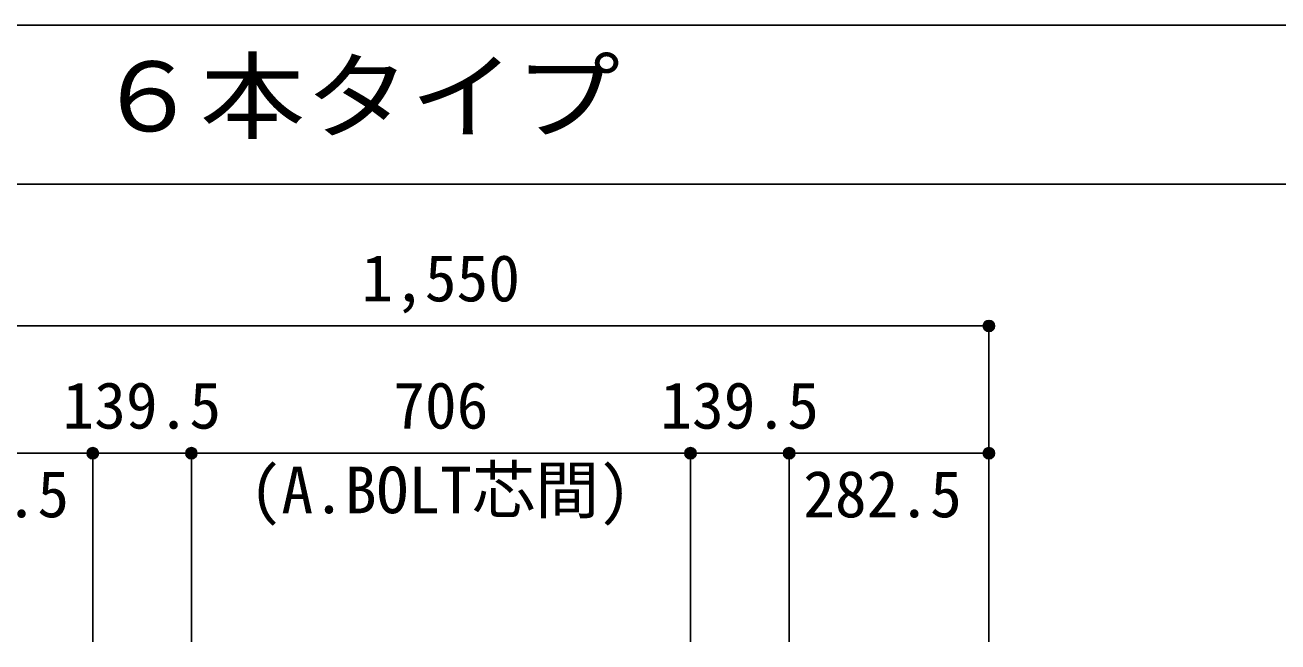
# Model space of a CAD drawing. Units: millimetres at full size, sheet at 1:30. Extents: x -5973 to 5954, y -4195 to 4201.
# Drawn here: x -36 to 1736, y 3328 to 4201 of the extents above; entities that cross this region are included whole.
import ezdxf
from ezdxf.enums import TextEntityAlignment as Align

# ---------------------------------------------------------------- set-up
doc = ezdxf.new("R2010")
doc.units = ezdxf.units.MM
doc.header["$LTSCALE"] = 30
doc.header["$PDMODE"] = 32
doc.header["$PDSIZE"] = 15
for name, color, linetype in [('0-7_文字', 4, 'Continuous'), ('0-D_寸法', 4, 'Continuous'), ('6-7_文字', 7, 'Continuous'), ('F-0_枠', 6, 'Continuous')]:
    doc.layers.add(name, color=color, linetype=linetype)
doc.styles.add('ＭＳ ゴシック', font='')
doc.styles.get('ＭＳ ゴシック').set_extended_font_data('MS Gothic')

msp = doc.modelspace()

# ---------------------------------------------------------------- linework, layer by layer
at = {"layer": '0-D_寸法'}
for p, q in [((-222.56, 3775.34), (1327.44, 3775.34)), ((1327.44, 3775.34), (1327.44, 3595.34)), ((-222.56, 3595.34), (59.95, 3595.34)), ((59.95, 3595.34), (59.95, 3328.3)), ((59.95, 3595.34), (199.45, 3595.34)), ((199.45, 3595.34), (199.45, 3328.3)), ((199.45, 3595.34), (905.42, 3595.34)), ((905.42, 3595.34), (905.42, 3328.3)), ((905.42, 3595.34), (1044.92, 3595.34)), ((1044.92, 3595.34), (1044.92, 3328.3)), ((1044.92, 3595.34), (1327.44, 3595.34)), ((1327.44, 3595.34), (1327.44, 3328.3))]:
    msp.add_line(p, q, dxfattribs=at)
for centre, radius in [((1327.44, 3775.34), 8), ((1327.44, 3775.34), 7.2), ((1327.44, 3775.34), 6.4), ((1327.44, 3775.34), 5.6), ((1327.44, 3775.34), 4.8), ((1327.44, 3775.34), 4), ((1327.44, 3775.34), 3.2), ((1327.44, 3775.34), 2.4), ((1327.44, 3775.34), 1.6), ((1327.44, 3775.34), 0.8), ((59.95, 3595.34), 8), ((59.95, 3595.34), 7.2), ((59.95, 3595.34), 6.4), ((59.95, 3595.34), 5.6), ((59.95, 3595.34), 4.8), ((59.95, 3595.34), 4), ((59.95, 3595.34), 3.2), ((59.95, 3595.34), 2.4), ((199.45, 3595.34), 8), ((199.45, 3595.34), 7.2), ((199.45, 3595.34), 6.4), ((199.45, 3595.34), 5.6), ((199.45, 3595.34), 4.8), ((199.45, 3595.34), 4), ((199.45, 3595.34), 3.2), ((199.45, 3595.34), 2.4), ((905.42, 3595.34), 8), ((905.42, 3595.34), 7.2), ((905.42, 3595.34), 6.4), ((905.42, 3595.34), 5.6), ((905.42, 3595.34), 4.8), ((905.42, 3595.34), 4), ((905.42, 3595.34), 3.2), ((905.42, 3595.34), 2.4), ((1044.92, 3595.34), 8), ((1044.92, 3595.34), 7.2), ((1044.92, 3595.34), 6.4), ((1044.92, 3595.34), 5.6), ((1044.92, 3595.34), 4.8), ((1044.92, 3595.34), 4), ((1044.92, 3595.34), 3.2), ((1044.92, 3595.34), 2.4), ((1327.44, 3595.34), 8), ((1327.44, 3595.34), 7.2), ((1327.44, 3595.34), 6.4), ((1327.44, 3595.34), 5.6), ((1327.44, 3595.34), 4.8), ((1327.44, 3595.34), 4), ((1327.44, 3595.34), 3.2), ((1327.44, 3595.34), 2.4), ((59.95, 3595.34), 1.6), ((59.95, 3595.34), 0.8), ((199.45, 3595.34), 1.6), ((199.45, 3595.34), 0.8), ((905.42, 3595.34), 1.6), ((905.42, 3595.34), 0.8), ((1044.92, 3595.34), 1.6), ((1044.92, 3595.34), 0.8), ((1327.44, 3595.34), 1.6), ((1327.44, 3595.34), 0.8)]:
    msp.add_circle(centre, radius, dxfattribs=at)
at = {"layer": '0-D_寸法', "color": 7}
for p in [(1327.44, 3775.34), (59.95, 3595.34), (59.95, 3595.34), (199.45, 3595.34), (199.45, 3595.34), (905.42, 3595.34), (905.42, 3595.34), (1044.92, 3595.34), (1044.92, 3595.34), (1044.92, 3595.34), (1327.44, 3595.34), (1327.44, 3595.34)]:
    msp.add_point(p, dxfattribs=at)
at = {"layer": 'F-0_枠'}
msp.add_line((-5972.88, 4201.15), (5954.1, 4201.15), dxfattribs=at)
at = {"layer": 'F-0_枠', "color": 2}
msp.add_line((-5972.88, 3976.15), (3723.6, 3976.15), dxfattribs=at)

# ---------------------------------------------------------------- texts
at = {"layer": '0-7_文字', "style": 'ＭＳ ゴシック'}
msp.add_text('(A.BOLT芯間)', height=65.98, dxfattribs=at).set_placement((281.92, 3490.58), align=Align.BOTTOM_LEFT)
at = {"layer": '0-D_寸法', "style": 'ＭＳ ゴシック'}
for s, p in [('1,550', (439.94, 3790.34)), ('139.5', (17.2, 3610.34)), ('706', (484.94, 3610.34)), ('139.5', (862.67, 3610.34)), ('282.5', (-197.83, 3484.86)), ('282.5', (1064.82, 3484.86))]:
    msp.add_text(s, height=65.98, dxfattribs=at).set_placement(p, align=Align.BOTTOM_LEFT)
at = {"layer": '6-7_文字', "color": 2, "style": 'ＭＳ ゴシック', "width": 1.1}
msp.add_text('\u3000\u3000基礎梁主筋\u3000６本タイプ', height=98.97, dxfattribs=at).set_placement((-1124.64, 4021.15), align=Align.BOTTOM_LEFT)

doc.saveas('drawing.dxf')
